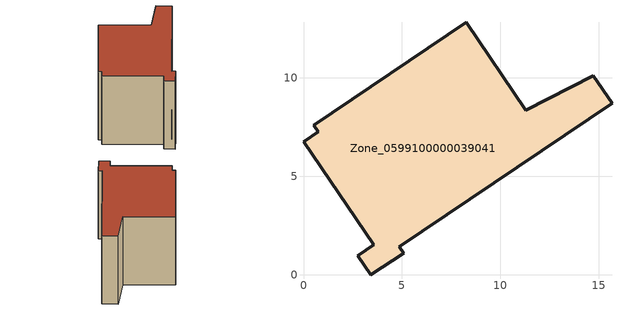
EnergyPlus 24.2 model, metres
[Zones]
Zone_0599100000039041
 floor ground (C_G): 4.86,1.43 5.1,1.08 3.41,0 2.76,0.97 3.56,1.51 0,6.76 0.74,7.26 0.53,7.58 8.26,12.81 11.29,8.35 14.72,10.1 15.66,8.7 z0
 wall outside (C_F): 0.74,7.26 0,6.76 3.56,1.51 2.76,0.97 3.41,0 5.1,1.08 4.86,1.43 15.66,8.7 14.72,10.1 11.29,8.35 8.26,12.81 0.53,7.58 0.74,7.26 z0:8.09
 roof outside (C_R): 4.86,1.43 15.66,8.7 14.72,10.1 11.29,8.35 8.26,12.81 0.53,7.58 0.74,7.26 0,6.76 3.56,1.51 2.76,0.97 3.41,0 5.1,1.08 z8.09
[BUILDING]
Pand.0599100000039041: North Axis=0; Terrain=City; Loads Convergence Tolerance Value=0.04; Temperature Convergence Tolerance Value=0.4; Solar Distribution=FullExterior; Maximum Number of Warmup Days=25; Minimum Number of Warmup Days=1
[Site:Location]
Rotterdam.The.Hague.AP_ZH_NLD Design_Conditions: Latitude=51.96; Longitude=4.45; Time Zone=1; Elevation=-4.5
[SITE:GROUNDTEMPERATURE:BUILDINGSURFACE]
18, 18, 18, 18, 18, 18, 18, 18, 18, 18, 18, 18
[MATERIAL] Thermal Absorptance=0.9; Solar Absorptance=0.7; Visible Absorptance=0.7
Name | Roughness | Thickness | Conductivity | Density | Specific Heat
G.TI.1965-1974 | MediumSmooth | 0.15 | 0.882353 | 540 | 1210
F.TI.1965-1974 | Rough | 0.3 | 0.697674 | 1920 | 840
R.TI.1965-1974 | MediumRough | 0.2 | 0.232558 | 1500 | 1000
[CONSTRUCTION]
C_G: G.TI.1965-1974
C_F: F.TI.1965-1974
C_R: R.TI.1965-1974
[ZONE]
Zone_0599100000039041: Type=1; Multiplier=1; Ceiling Height=Autocalculate; Volume=Autocalculate; Floor Area=autocalculate; Part of Total Floor Area=Yes
[ZONEINFILTRATION:DESIGNFLOWRATE]
Infil_Zone_0599100000039041: Zone or ZoneList or Space or SpaceList=Zone_0599100000039041; Schedule=AlwaysOn; Design Flow Rate Calculation Method=Flow/Area; Flow Rate per Floor Area=0.003; Constant Term Coefficient=1; Temperature Term Coefficient=0; Velocity Term Coefficient=0; Velocity Squared Term Coefficient=0
[HVACTEMPLATE:ZONE:IDEALLOADSAIRSYSTEM]
Zone_0599100000039041: Maximum Heating Supply Air Temperature=50; Minimum Cooling Supply Air Temperature=13; Maximum Heating Supply Air Humidity Ratio=0.0156; Minimum Cooling Supply Air Humidity Ratio=0.0077; Heating Limit=NoLimit; Cooling Limit=NoLimit; Dehumidification Control Type=ConstantSensibleHeatRatio; Cooling Sensible Heat Ratio=0.7; Dehumidification Setpoint=60; Humidification Control Type=None; Humidification Setpoint=30; Outdoor Air Method=None; Outdoor Air Flow Rate per Person=0.00944; Outdoor Air Flow Rate per Zone Floor Area=0; Outdoor Air Flow Rate per Zone=0; Demand Controlled Ventilation Type=None; Outdoor Air Economizer Type=NoEconomizer; Heat Recovery Type=None; Sensible Heat Recovery Effectiveness=0.7; Latent Heat Recovery Effectiveness=0.65
[ZONECONTROL:THERMOSTAT]
ThermostatControl_Zone_0599100000039041: Zone or ZoneList=Zone_0599100000039041; Control Type Schedule=DualSetpointControlType; Control 1=Thermostat_Zone_0599100000039041; Temperature Difference Between Cutout And Setpoint=0
[THERMOSTATSETPOINT:DUALSETPOINT]
Thermostat_Zone_0599100000039041: Heating Setpoint Temperature Schedule=HeatingSetpoint_Zone_0599100000039041; Cooling Setpoint Temperature Schedule=CoolingSetpoint_Zone_0599100000039041
[SCHEDULE:COMPACT]
HeatingSetpoint_Zone_0599100000039041: Through: 12/31, For: AllDays, Until: 24:00, 21
CoolingSetpoint_Zone_0599100000039041: Through: 12/31, For: AllDays, Until: 24:00, 24
DualSetpointControlType: Through: 12/31, For: AllDays, Until: 24:00, 4
AlwaysOn: Through: 12/31, For: AllDays, Until: 24:00, 1
